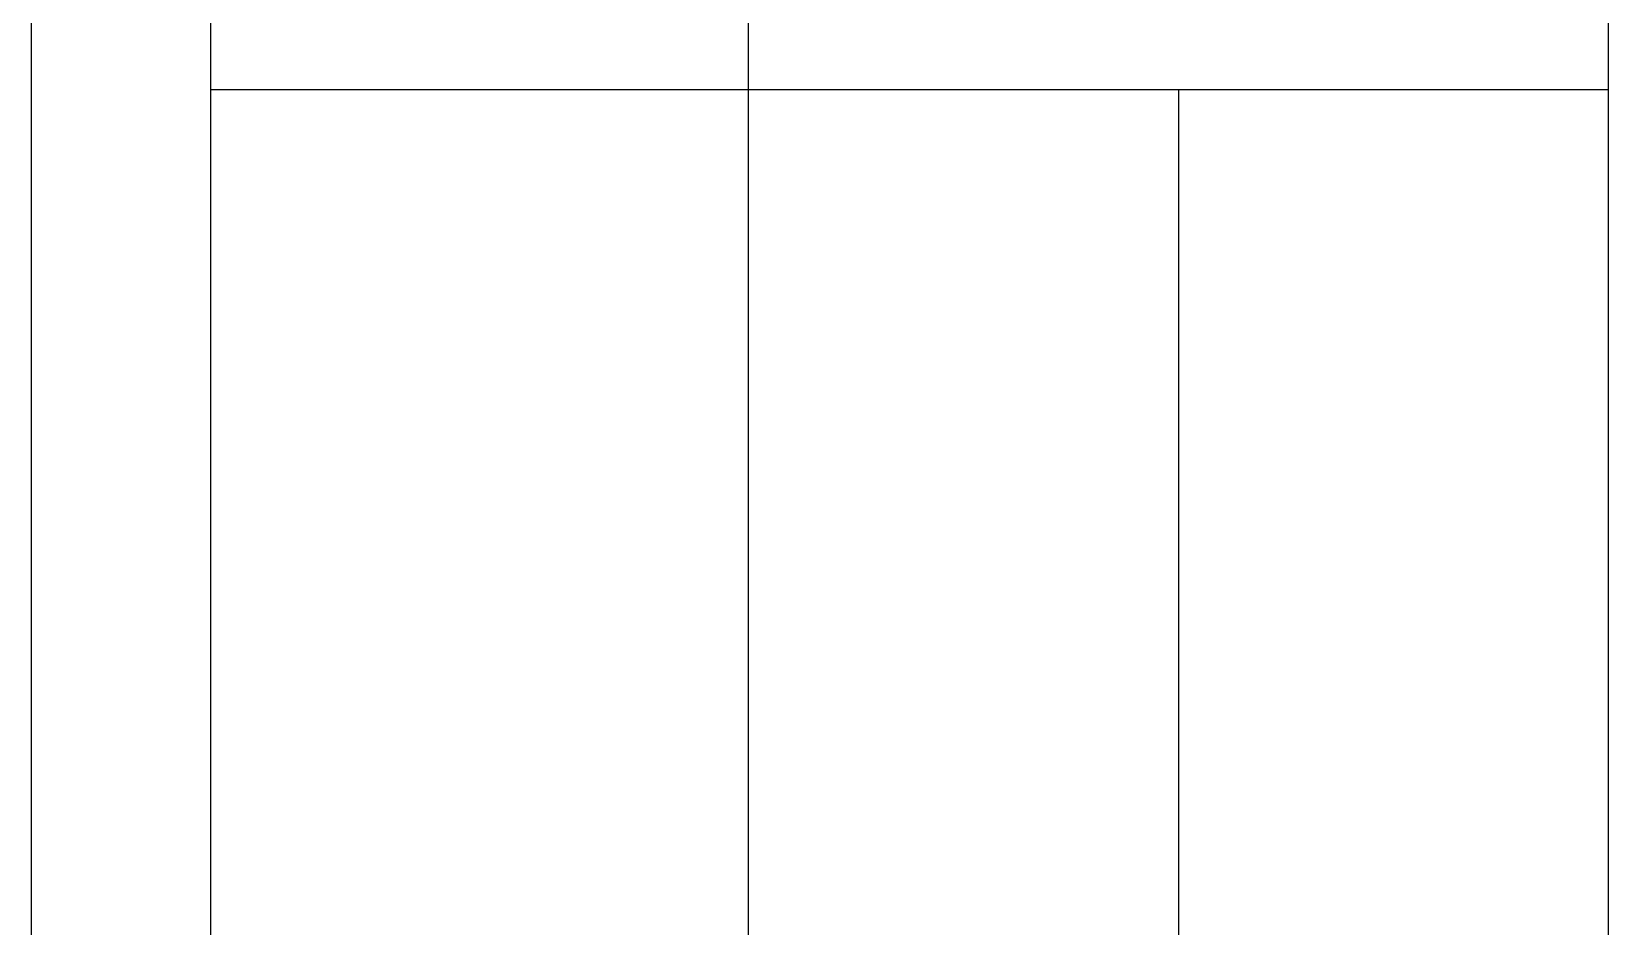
# Model space of a CAD drawing. Extents: x 17.6 to 52.5, y 0.2 to 49.5.
# Drawn here: x 17.64 to 22.81, y 37.92 to 40.85 of the extents above; entities that cross this region are included whole.
import ezdxf

# ---------------------------------------------------------------- set-up
doc = ezdxf.new("R2010")
doc.units = 0
doc.layers.get('0').update_dxf_attribs({"linetype": 'CONTINUOUS'})

msp = doc.modelspace()

# ---------------------------------------------------------------- linework, layer by layer
at = {"color": 7}
for points in [[(17.6437, 0.1546), (17.6437, 49.4628)], [(18.2307, 0.7416), (18.2307, 48.8758)], [(19.9917, 48.8758), (19.9917, 25.3957)], [(22.8094, 25.3957), (22.8094, 48.8758)], [(18.2307, 40.6578), (22.8094, 40.6578)], [(21.4005, 40.6578), (21.4005, 25.3957)]]:
    msp.add_lwpolyline(points, dxfattribs=at)
at = {"color": 5, "const_width": 0.0000000783}
for points in [[(20.2507, 39.8419), (20.5058, 39.8419), (20.5058, 39.8769), (20.4695, 39.8769), (20.4929, 39.8963), (20.5069, 39.9207), (20.5116, 39.95), (20.5106, 39.9635), (20.5079, 39.9762), (20.5033, 39.9882), (20.4972, 39.9988), (20.4899, 40.0075), (20.4815, 40.0142), (20.472, 40.0194), (20.4614, 40.0235), (20.4496, 40.0263), (20.4396, 40.0275), (20.4256, 40.0283), (20.4075, 40.0285), (20.2507, 40.0285), (20.2507, 39.9896), (20.4059, 39.9896), (20.422, 39.9891), (20.4352, 39.9876), (20.4454, 39.985), (20.4535, 39.9812), (20.4605, 39.9759), (20.4663, 39.9689), (20.4706, 39.9608), (20.4732, 39.9517), (20.4741, 39.9418), (20.4721, 39.926), (20.4663, 39.9117), (20.4566, 39.8989), (20.4414, 39.8888), (20.4192, 39.8828), (20.39, 39.8808), (20.2507, 39.8808), (20.2507, 39.8419)], [(20.3782, 39.5811), (20.4214, 39.5851), (20.4564, 39.5969), (20.4832, 39.6166), (20.499, 39.6378), (20.5084, 39.6619), (20.5116, 39.6888), (20.5077, 39.7185), (20.4962, 39.7443), (20.4771, 39.7662), (20.4512, 39.7829), (20.4194, 39.7929), (20.3818, 39.7963), (20.3513, 39.7948), (20.3255, 39.7904), (20.3044, 39.783), (20.2869, 39.7728), (20.2723, 39.7599), (20.2605, 39.7443), (20.2518, 39.7268), (20.2466, 39.7083), (20.2449, 39.6888), (20.2487, 39.6587), (20.2602, 39.6327), (20.2792, 39.6109), (20.3055, 39.5944), (20.3385, 39.5844), (20.3782, 39.5811)], [(20.3782, 39.6211), (20.3483, 39.6233), (20.3238, 39.6297), (20.3048, 39.6404), (20.2913, 39.6543), (20.2832, 39.6705), (20.2805, 39.6888), (20.2832, 39.7071), (20.2913, 39.7231), (20.305, 39.737), (20.3241, 39.7477), (20.3491, 39.7541), (20.3797, 39.7563), (20.4087, 39.7541), (20.4326, 39.7477), (20.4514, 39.7369), (20.4649, 39.723), (20.4731, 39.7069), (20.4758, 39.6888), (20.4731, 39.6705), (20.465, 39.6543), (20.4515, 39.6404), (20.4326, 39.6297), (20.4082, 39.6233), (20.3782, 39.6211)], [(20.6048, 39.696), (20.6048, 39.747), (20.5375, 39.6994), (20.5375, 39.6672), (20.6048, 39.696)], [(20.2507, 39.3537), (20.2857, 39.3537), (20.4722, 39.4998), (20.4714, 39.4839), (20.4709, 39.4693), (20.4707, 39.4559), (20.4707, 39.3623), (20.5058, 39.3623), (20.5058, 39.55), (20.4772, 39.55), (20.3153, 39.4257), (20.2857, 39.4017), (20.2869, 39.4188), (20.2877, 39.4351), (20.2879, 39.4508), (20.2879, 39.5569), (20.2507, 39.5569), (20.2507, 39.3537)], [(21.6453, 39.4286), (21.6453, 39.3897), (21.9209, 39.3897), (21.911, 39.3794), (21.901, 39.3671), (21.8911, 39.3529), (21.882, 39.3382), (21.8746, 39.3245), (21.8688, 39.3119), (21.9106, 39.3119), (21.9227, 39.3327), (21.9365, 39.3518), (21.9519, 39.369), (21.9679, 39.3837), (21.9836, 39.3952), (21.999, 39.4036), (21.999, 39.4286), (21.6453, 39.4286)], [(20.2507, 39.275), (20.6029, 39.275), (20.6029, 39.3139), (20.2507, 39.3139), (20.2507, 39.275)], [(20.2821, 39.1794), (20.2699, 39.1652), (20.2602, 39.1513), (20.2533, 39.1378), (20.2486, 39.1241), (20.2458, 39.1098), (20.2449, 39.0949), (20.2472, 39.0716), (20.254, 39.0522), (20.2654, 39.0367), (20.2804, 39.0254), (20.2979, 39.0186), (20.3179, 39.0164), (20.3301, 39.0172), (20.3415, 39.0198), (20.3522, 39.024), (20.3618, 39.0297), (20.3701, 39.0364), (20.377, 39.0442), (20.3828, 39.0528), (20.3875, 39.0621), (20.3912, 39.0722), (20.3934, 39.0811), (20.3956, 39.0926), (20.3977, 39.1067), (20.4021, 39.1354), (20.4071, 39.1585), (20.4126, 39.1762), (20.4178, 39.1763), (20.4216, 39.1763), (20.4239, 39.1764), (20.4398, 39.1751), (20.4522, 39.1715), (20.4611, 39.1653), (20.4693, 39.1538), (20.4741, 39.139), (20.4758, 39.121), (20.4746, 39.1043), (20.471, 39.0908), (20.4651, 39.0805), (20.4561, 39.0725), (20.4435, 39.0661), (20.4272, 39.0611), (20.433, 39.0231), (20.4499, 39.0273), (20.4646, 39.033), (20.4769, 39.0402), (20.4871, 39.0493), (20.4957, 39.0607), (20.5026, 39.0745), (20.5076, 39.0903), (20.5106, 39.1077), (20.5116, 39.1266), (20.5107, 39.145), (20.5082, 39.1609), (20.5039, 39.1744), (20.4983, 39.1856), (20.4919, 39.1946), (20.4845, 39.2015), (20.4761, 39.2066), (20.4663, 39.2107), (20.4551, 39.2136), (20.4458, 39.2146), (20.4325, 39.2153), (20.4152, 39.2155), (20.3576, 39.2155), (20.3223, 39.2158), (20.2969, 39.2166), (20.2813, 39.218), (20.2708, 39.2202), (20.2606, 39.2235), (20.2507, 39.2278), (20.2507, 39.1872), (20.2601, 39.1836), (20.2706, 39.181), (20.2821, 39.1794)], [(21.6946, 39.1806), (21.6946, 39.225), (21.6453, 39.225), (21.6453, 39.1806), (21.6946, 39.1806)], [(21.8512, 39.1806), (21.9005, 39.1806), (21.9005, 39.225), (21.8512, 39.225), (21.8512, 39.1806)], [(20.3787, 39.1762), (20.3726, 39.1597), (20.3672, 39.1385), (20.3624, 39.1126), (20.3597, 39.0981), (20.3568, 39.0868), (20.3537, 39.0786), (20.35, 39.0725), (20.3453, 39.0674), (20.3397, 39.0633), (20.3333, 39.0603), (20.3264, 39.0585), (20.3191, 39.0579), (20.3082, 39.0592), (20.2986, 39.0631), (20.2903, 39.0697), (20.2839, 39.0787), (20.28, 39.0902), (20.2788, 39.1042), (20.28, 39.1186), (20.2836, 39.1319), (20.2897, 39.1442), (20.2979, 39.1548), (20.3079, 39.1634), (20.3196, 39.1699), (20.3309, 39.1734), (20.3453, 39.1755), (20.3629, 39.1762), (20.3787, 39.1762)], [(21.6453, 39.0593), (21.6453, 39.0204), (21.9209, 39.0204), (21.911, 39.0101), (21.901, 38.9978), (21.8911, 38.9835), (21.882, 38.9689), (21.8746, 38.9552), (21.8688, 38.9426), (21.9106, 38.9426), (21.9227, 38.9634), (21.9365, 38.9825), (21.9519, 38.9997), (21.9679, 39.0144), (21.9836, 39.0259), (21.999, 39.0343), (21.999, 39.0593), (21.6453, 39.0593)], [(20.3741, 38.9409), (20.3624, 38.9829), (20.3271, 38.9717), (20.2979, 38.9559), (20.2748, 38.9354), (20.2581, 38.9109), (20.248, 38.8829), (20.2447, 38.8516), (20.2472, 38.8196), (20.255, 38.7918), (20.2678, 38.7683), (20.2856, 38.7486), (20.308, 38.7323), (20.335, 38.7194), (20.365, 38.7101), (20.3965, 38.7045), (20.4294, 38.7026), (20.4645, 38.7047), (20.4965, 38.711), (20.5254, 38.7215), (20.5505, 38.7359), (20.5712, 38.7539), (20.5876, 38.7754), (20.5994, 38.7994), (20.6065, 38.8251), (20.6089, 38.8523), (20.6059, 38.8823), (20.5969, 38.909), (20.582, 38.9323), (20.5616, 38.9517), (20.5364, 38.9668), (20.5063, 38.9774), (20.4955, 38.9361), (20.5188, 38.9277), (20.5374, 38.917), (20.5514, 38.9041), (20.5612, 38.889), (20.567, 38.8714), (20.569, 38.8514), (20.5668, 38.8284), (20.5603, 38.808), (20.5495, 38.7903), (20.5351, 38.7756), (20.5177, 38.7641), (20.4973, 38.7558), (20.4752, 38.7503), (20.4526, 38.747), (20.4296, 38.7459), (20.401, 38.7472), (20.3748, 38.7511), (20.3512, 38.7577), (20.3307, 38.767), (20.314, 38.7792), (20.3011, 38.7943), (20.2919, 38.8113), (20.2864, 38.8293), (20.2845, 38.8481), (20.287, 38.8704), (20.2946, 38.8903), (20.3071, 38.9078), (20.3246, 38.9224), (20.3469, 38.9334), (20.3741, 38.9409)], [(20.2507, 38.5978), (20.2999, 38.5978), (20.2999, 38.6421), (20.2507, 38.6421), (20.2507, 38.5978)], [(20.2507, 38.2719), (20.6029, 38.2719), (20.6029, 38.3811), (20.6023, 38.4038), (20.6006, 38.4226), (20.5978, 38.4375), (20.5919, 38.4548), (20.5835, 38.4703), (20.5726, 38.484), (20.5554, 38.4993), (20.5354, 38.5118), (20.5124, 38.5215), (20.4868, 38.5284), (20.4589, 38.5326), (20.4287, 38.534), (20.4029, 38.533), (20.3792, 38.5302), (20.3576, 38.5255), (20.3381, 38.5194), (20.321, 38.5122), (20.3063, 38.5039), (20.2937, 38.4949), (20.2831, 38.4852), (20.2743, 38.4751), (20.2672, 38.4639), (20.2613, 38.4513), (20.2567, 38.4372), (20.2533, 38.4217), (20.2513, 38.4047), (20.2507, 38.3863), (20.2507, 38.2719)], [(20.2922, 38.3815), (20.2929, 38.4009), (20.2951, 38.4173), (20.2987, 38.4307), (20.3036, 38.4418), (20.3097, 38.4513), (20.317, 38.4592), (20.3293, 38.4684), (20.3441, 38.4761), (20.3615, 38.4824), (20.3815, 38.487), (20.4041, 38.4898), (20.4294, 38.4907), (20.4634, 38.4889), (20.4917, 38.4835), (20.5143, 38.4744), (20.5319, 38.4627), (20.5452, 38.4495), (20.5541, 38.4347), (20.5581, 38.4212), (20.5605, 38.4031), (20.5613, 38.3805), (20.5613, 38.3139), (20.2922, 38.3139), (20.2922, 38.3815)]]:
    msp.add_lwpolyline(points, dxfattribs=at)
at = {"color": 7, "const_width": 0.0000000783}
for points in [[(21.0055, 39.6144), (21.0055, 39.6554), (20.9644, 39.6554), (20.9644, 39.6144), (21.0055, 39.6144)], [(21.136, 39.6144), (21.177, 39.6144), (21.177, 39.6554), (21.136, 39.6554), (21.136, 39.6144)], [(21.0707, 39.3629), (21.1067, 39.3665), (21.1359, 39.3775), (21.1582, 39.3957), (21.1713, 39.4154), (21.1792, 39.4376), (21.1818, 39.4626), (21.1786, 39.4901), (21.1691, 39.5139), (21.1531, 39.5343), (21.1315, 39.5497), (21.1051, 39.559), (21.0737, 39.5621), (21.0483, 39.5607), (21.0268, 39.5566), (21.0092, 39.5498), (20.9946, 39.5403), (20.9825, 39.5284), (20.9726, 39.514), (20.9654, 39.4978), (20.9611, 39.4807), (20.9596, 39.4626), (20.9628, 39.4347), (20.9723, 39.4107), (20.9882, 39.3904), (21.0101, 39.3751), (21.0376, 39.366), (21.0707, 39.3629)], [(21.0707, 39.3999), (21.0458, 39.4019), (21.0254, 39.4079), (21.0096, 39.4178), (20.9983, 39.4307), (20.9915, 39.4456), (20.9892, 39.4626), (20.9915, 39.4795), (20.9983, 39.4944), (21.0097, 39.5072), (21.0257, 39.5171), (21.0464, 39.5231), (21.0719, 39.5251), (21.0961, 39.5231), (21.116, 39.5171), (21.1317, 39.5071), (21.143, 39.4942), (21.1497, 39.4794), (21.152, 39.4626), (21.1498, 39.4456), (21.143, 39.4307), (21.1318, 39.4178), (21.116, 39.4079), (21.0957, 39.4019), (21.0707, 39.3999)], [(20.9644, 39.2862), (20.9912, 39.2862), (20.9737, 39.2706), (20.9631, 39.2508), (20.9596, 39.2268), (20.9612, 39.2103), (20.9658, 39.1947), (20.9736, 39.18), (20.9842, 39.1669), (20.9972, 39.1559), (21.0128, 39.147), (21.0303, 39.1405), (21.0496, 39.1366), (21.0705, 39.1353), (21.0911, 39.1364), (21.1103, 39.14), (21.1283, 39.1459), (21.1442, 39.1541), (21.1575, 39.1647), (21.168, 39.1777), (21.1757, 39.1924), (21.1803, 39.2082), (21.1818, 39.2252), (21.1809, 39.2375), (21.1782, 39.2489), (21.1737, 39.2594), (21.1678, 39.2688), (21.1607, 39.2769), (21.1526, 39.2838), (21.2579, 39.2838), (21.2579, 39.3197), (20.9644, 39.3197), (20.9644, 39.2862)], [(21.0705, 39.1723), (21.0456, 39.1742), (21.0252, 39.18), (21.0095, 39.1895), (20.9982, 39.2017), (20.9915, 39.2152), (20.9892, 39.2302), (20.9914, 39.2451), (20.9978, 39.2585), (21.0086, 39.2703), (21.0237, 39.2795), (21.0434, 39.285), (21.0675, 39.2868), (21.094, 39.285), (21.1154, 39.2793), (21.1316, 39.27), (21.1429, 39.2579), (21.1497, 39.2441), (21.152, 39.2286), (21.1498, 39.2134), (21.1433, 39.2), (21.1324, 39.1884), (21.1168, 39.1795), (21.0962, 39.1741), (21.0705, 39.1723)], [(22.3952, 39.2266), (22.3952, 39.2676), (22.3542, 39.2676), (22.3542, 39.2266), (22.3952, 39.2266)], [(22.5258, 39.2266), (22.5668, 39.2266), (22.5668, 39.2676), (22.5258, 39.2676), (22.5258, 39.2266)], [(22.3804, 39.1273), (22.3702, 39.1141), (22.3622, 39.1012), (22.3564, 39.0887), (22.3525, 39.0761), (22.3502, 39.0628), (22.3494, 39.049), (22.3513, 39.0274), (22.357, 39.0095), (22.3665, 38.9951), (22.379, 38.9847), (22.3935, 38.9784), (22.4102, 38.9763), (22.4203, 38.9771), (22.4299, 38.9795), (22.4388, 38.9834), (22.4468, 38.9886), (22.4537, 38.9948), (22.4595, 39.002), (22.4643, 39.01), (22.4682, 39.0187), (22.4713, 39.028), (22.4731, 39.0362), (22.4749, 39.0469), (22.4767, 39.06), (22.4804, 39.0865), (22.4845, 39.1079), (22.4891, 39.1243), (22.4935, 39.1244), (22.4966, 39.1244), (22.4985, 39.1245), (22.5118, 39.1233), (22.5221, 39.1199), (22.5296, 39.1142), (22.5363, 39.1035), (22.5404, 39.0899), (22.5418, 39.0732), (22.5408, 39.0577), (22.5378, 39.0452), (22.5329, 39.0357), (22.5254, 39.0283), (22.5149, 39.0223), (22.5013, 39.0177), (22.5061, 38.9825), (22.5203, 38.9864), (22.5324, 38.9917), (22.5427, 38.9983), (22.5512, 39.0068), (22.5584, 39.0174), (22.5641, 39.0302), (22.5683, 39.0448), (22.5708, 39.0609), (22.5716, 39.0784), (22.5709, 39.0954), (22.5688, 39.1102), (22.5652, 39.1227), (22.5606, 39.133), (22.5552, 39.1413), (22.5491, 39.1477), (22.542, 39.1525), (22.5339, 39.1562), (22.5246, 39.1589), (22.5168, 39.1599), (22.5057, 39.1605), (22.4913, 39.1607), (22.4433, 39.1607), (22.4139, 39.1609), (22.3927, 39.1617), (22.3797, 39.163), (22.371, 39.165), (22.3624, 39.1681), (22.3542, 39.1721), (22.3542, 39.1345), (22.3621, 39.1312), (22.3708, 39.1288), (22.3804, 39.1273)], [(20.9906, 39.059), (20.9804, 39.0458), (20.9724, 39.033), (20.9666, 39.0204), (20.9627, 39.0078), (20.9604, 38.9946), (20.9596, 38.9807), (20.9615, 38.9591), (20.9672, 38.9412), (20.9767, 38.9269), (20.9892, 38.9164), (21.0038, 38.9101), (21.0205, 38.908), (21.0306, 38.9088), (21.0401, 38.9112), (21.049, 38.9151), (21.057, 38.9204), (21.0639, 38.9266), (21.0697, 38.9338), (21.0745, 38.9418), (21.0784, 38.9504), (21.0815, 38.9597), (21.0834, 38.968), (21.0852, 38.9786), (21.0869, 38.9917), (21.0906, 39.0183), (21.0948, 39.0397), (21.0994, 39.056), (21.1037, 39.0561), (21.1068, 39.0562), (21.1088, 39.0562), (21.122, 39.055), (21.1323, 39.0516), (21.1398, 39.046), (21.1466, 39.0353), (21.1506, 39.0216), (21.152, 39.0049), (21.151, 38.9895), (21.148, 38.9769), (21.1431, 38.9674), (21.1356, 38.96), (21.1251, 38.954), (21.1116, 38.9495), (21.1164, 38.9142), (21.1305, 38.9181), (21.1427, 38.9234), (21.1529, 38.9301), (21.1615, 38.9385), (21.1686, 38.9491), (21.1743, 38.9619), (21.1785, 38.9765), (21.181, 38.9926), (21.1818, 39.0101), (21.1811, 39.0272), (21.179, 39.0419), (21.1754, 39.0544), (21.1708, 39.0647), (21.1654, 39.0731), (21.1593, 39.0794), (21.1523, 39.0842), (21.1441, 39.0879), (21.1348, 39.0906), (21.127, 39.0916), (21.1159, 39.0922), (21.1016, 39.0924), (21.0535, 39.0924), (21.0241, 39.0927), (21.0029, 39.0934), (20.9899, 39.0947), (20.9812, 39.0968), (20.9727, 39.0998), (20.9644, 39.1038), (20.9644, 39.0662), (20.9723, 39.0629), (20.9811, 39.0605), (20.9906, 39.059)], [(22.4609, 39.1243), (22.4558, 39.109), (22.4513, 39.0894), (22.4473, 39.0654), (22.4451, 39.052), (22.4426, 39.0415), (22.4401, 39.034), (22.437, 39.0283), (22.4331, 39.0235), (22.4284, 39.0197), (22.423, 39.017), (22.4173, 39.0153), (22.4112, 39.0147), (22.4022, 39.016), (22.3942, 39.0196), (22.3872, 39.0257), (22.3819, 39.034), (22.3787, 39.0447), (22.3776, 39.0576), (22.3786, 39.071), (22.3817, 39.0833), (22.3867, 39.0946), (22.3935, 39.1045), (22.4018, 39.1124), (22.4116, 39.1184), (22.4211, 39.1217), (22.4331, 39.1236), (22.4477, 39.1243), (22.4609, 39.1243)], [(21.0711, 39.056), (21.0661, 39.0407), (21.0615, 39.0211), (21.0575, 38.9971), (21.0553, 38.9838), (21.0529, 38.9733), (21.0503, 38.9657), (21.0472, 38.96), (21.0433, 38.9553), (21.0386, 38.9515), (21.0333, 38.9487), (21.0276, 38.947), (21.0215, 38.9465), (21.0124, 38.9477), (21.0044, 38.9513), (20.9974, 38.9574), (20.9921, 38.9658), (20.9889, 38.9764), (20.9878, 38.9893), (20.9889, 39.0027), (20.9919, 39.015), (20.9969, 39.0264), (21.0038, 39.0362), (21.0121, 39.0441), (21.0219, 39.0502), (21.0313, 39.0534), (21.0433, 39.0553), (21.0579, 39.056), (21.0711, 39.056)], [(22.3542, 38.8966), (22.6477, 38.8966), (22.6477, 38.9327), (22.3542, 38.9327), (22.3542, 38.8966)], [(20.9126, 38.7901), (20.911, 38.7968), (20.9101, 38.8025), (20.9098, 38.8071), (20.9106, 38.8138), (20.913, 38.8193), (20.9171, 38.8235), (20.9244, 38.8265), (20.9366, 38.8283), (20.9536, 38.8289), (21.177, 38.8289), (21.177, 38.865), (20.9528, 38.865), (20.9293, 38.8639), (20.9111, 38.8604), (20.8981, 38.8548), (20.887, 38.8442), (20.8804, 38.8298), (20.8781, 38.8115), (20.8785, 38.8019), (20.8798, 38.7925), (20.8819, 38.7833), (20.9126, 38.7901)], [(21.2161, 38.8289), (21.2579, 38.8289), (21.2579, 38.865), (21.2161, 38.865), (21.2161, 38.8289)], [(22.3804, 38.8081), (22.3702, 38.7949), (22.3622, 38.7821), (22.3564, 38.7696), (22.3525, 38.7569), (22.3502, 38.7437), (22.3494, 38.7298), (22.3513, 38.7083), (22.357, 38.6903), (22.3665, 38.676), (22.379, 38.6655), (22.3935, 38.6593), (22.4102, 38.6572), (22.4203, 38.658), (22.4299, 38.6603), (22.4388, 38.6643), (22.4468, 38.6695), (22.4537, 38.6757), (22.4595, 38.6829), (22.4643, 38.6909), (22.4682, 38.6995), (22.4713, 38.7088), (22.4731, 38.7171), (22.4749, 38.7278), (22.4767, 38.7409), (22.4804, 38.7674), (22.4845, 38.7888), (22.4891, 38.8051), (22.4935, 38.8052), (22.4966, 38.8053), (22.4985, 38.8053), (22.5118, 38.8042), (22.5221, 38.8008), (22.5296, 38.7951), (22.5363, 38.7844), (22.5404, 38.7707), (22.5418, 38.7541), (22.5408, 38.7386), (22.5378, 38.7261), (22.5329, 38.7165), (22.5254, 38.7092), (22.5149, 38.7032), (22.5013, 38.6986), (22.5061, 38.6634), (22.5203, 38.6673), (22.5324, 38.6725), (22.5427, 38.6792), (22.5512, 38.6876), (22.5584, 38.6982), (22.5641, 38.711), (22.5683, 38.7256), (22.5708, 38.7417), (22.5716, 38.7593), (22.5709, 38.7763), (22.5688, 38.791), (22.5652, 38.8035), (22.5606, 38.8139), (22.5552, 38.8222), (22.5491, 38.8285), (22.542, 38.8334), (22.5339, 38.8371), (22.5246, 38.8398), (22.5168, 38.8408), (22.5057, 38.8414), (22.4913, 38.8416), (22.4433, 38.8416), (22.4139, 38.8418), (22.3927, 38.8426), (22.3797, 38.8439), (22.371, 38.8459), (22.3624, 38.8489), (22.3542, 38.853), (22.3542, 38.8153), (22.3621, 38.812), (22.3708, 38.8096), (22.3804, 38.8081)], [(22.4609, 38.8051), (22.4558, 38.7899), (22.4513, 38.7702), (22.4473, 38.7463), (22.4451, 38.7329), (22.4426, 38.7224), (22.4401, 38.7148), (22.437, 38.7092), (22.4331, 38.7044), (22.4284, 38.7006), (22.423, 38.6978), (22.4173, 38.6962), (22.4112, 38.6956), (22.4022, 38.6968), (22.3942, 38.7005), (22.3872, 38.7065), (22.3819, 38.7149), (22.3787, 38.7256), (22.3776, 38.7385), (22.3786, 38.7518), (22.3817, 38.7642), (22.3867, 38.7755), (22.3935, 38.7853), (22.4018, 38.7933), (22.4116, 38.7993), (22.4211, 38.8025), (22.4331, 38.8045), (22.4477, 38.8051), (22.4609, 38.8051)], [(20.9644, 38.7405), (20.9956, 38.7405), (20.9756, 38.7219), (20.9636, 38.6994), (20.9596, 38.673), (20.9604, 38.6607), (20.9628, 38.649), (20.9668, 38.6379), (20.972, 38.6279), (20.9781, 38.6198), (20.9849, 38.6136), (20.9928, 38.6089), (21.0017, 38.6052), (21.0117, 38.6025), (21.0201, 38.6013), (21.0313, 38.6006), (21.0453, 38.6003), (21.177, 38.6003), (21.177, 38.6364), (21.0591, 38.6364), (21.0423, 38.6366), (21.0297, 38.6373), (21.0211, 38.6386), (21.0123, 38.6417), (21.0048, 38.6465), (20.9987, 38.653), (20.9942, 38.6609), (20.9915, 38.67), (20.9906, 38.6802), (20.9916, 38.6908), (20.9943, 38.7009), (20.9989, 38.7106), (21.0052, 38.7192), (21.0127, 38.7259), (21.0216, 38.7307), (21.0326, 38.734), (21.0464, 38.736), (21.0631, 38.7367), (21.177, 38.7367), (21.177, 38.7727), (20.9644, 38.7727), (20.9644, 38.7405)], [(22.4321, 38.6031), (22.4275, 38.6386), (22.4048, 38.6327), (22.3857, 38.6228), (22.3701, 38.6088), (22.3586, 38.5917), (22.3517, 38.5721), (22.3494, 38.5501), (22.3525, 38.5229), (22.3621, 38.4995), (22.3779, 38.4799), (22.3997, 38.4652), (22.4269, 38.4563), (22.4597, 38.4534), (22.4817, 38.4546), (22.5018, 38.4584), (22.52, 38.4648), (22.5357, 38.4737), (22.5486, 38.4853), (22.5587, 38.4995), (22.5659, 38.5155), (22.5702, 38.5324), (22.5716, 38.5503), (22.5697, 38.572), (22.5638, 38.5908), (22.5541, 38.6069), (22.5408, 38.6198), (22.5242, 38.6293), (22.5043, 38.6352), (22.4989, 38.6001), (22.512, 38.5959), (22.5228, 38.59), (22.5312, 38.5824), (22.5372, 38.5733), (22.5408, 38.5631), (22.542, 38.5517), (22.5398, 38.5346), (22.5333, 38.5199), (22.5225, 38.5074), (22.5069, 38.498), (22.4863, 38.4923), (22.4607, 38.4904), (22.4347, 38.4922), (22.414, 38.4977), (22.3984, 38.5068), (22.3876, 38.5189), (22.3812, 38.5332), (22.379, 38.5497), (22.3805, 38.563), (22.3848, 38.5748), (22.392, 38.5851), (22.4023, 38.5934), (22.4156, 38.5994), (22.4321, 38.6031)], [(20.9644, 38.4063), (20.9644, 38.3729), (21.2579, 38.3729), (21.2579, 38.4089), (21.1532, 38.4089), (21.1691, 38.4255), (21.1787, 38.445), (21.1818, 38.4672), (21.181, 38.48), (21.1783, 38.4924), (21.1739, 38.5043), (21.1679, 38.5153), (21.1605, 38.5249), (21.1517, 38.5331), (21.1415, 38.5401), (21.13, 38.546), (21.1172, 38.5509), (21.1034, 38.5544), (21.089, 38.5566), (21.0739, 38.5573), (21.0402, 38.5543), (21.0121, 38.5453), (20.9894, 38.5302), (20.9729, 38.511), (20.9629, 38.4894), (20.9596, 38.4654), (20.9631, 38.4421), (20.9736, 38.4224), (20.991, 38.4063), (20.9644, 38.4063)], [(21.0723, 38.4059), (21.0492, 38.4071), (21.0308, 38.4105), (21.0171, 38.4163), (21.0016, 38.429), (20.9923, 38.4444), (20.9892, 38.4624), (20.9915, 38.4774), (20.9984, 38.491), (21.0098, 38.5032), (21.0257, 38.5128), (21.0461, 38.5185), (21.0709, 38.5204), (21.0963, 38.5186), (21.1167, 38.5131), (21.1324, 38.5039), (21.1434, 38.4921), (21.15, 38.4788), (21.1522, 38.464), (21.1499, 38.4489), (21.1431, 38.4353), (21.1317, 38.4231), (21.116, 38.4136), (21.0962, 38.4078), (21.0723, 38.4059)], [(22.4176, 38.245), (22.4233, 38.2806), (22.4101, 38.2838), (22.3991, 38.2894), (22.3904, 38.2973), (22.3841, 38.3077), (22.3803, 38.3204), (22.379, 38.3356), (22.3801, 38.3508), (22.3835, 38.363), (22.3891, 38.3725), (22.3962, 38.3792), (22.4042, 38.3832), (22.4128, 38.3845), (22.4204, 38.3833), (22.4268, 38.3798), (22.4321, 38.3739), (22.4356, 38.3665), (22.4396, 38.3542), (22.4443, 38.337), (22.4506, 38.3133), (22.4564, 38.295), (22.4616, 38.2821), (22.4671, 38.2727), (22.4738, 38.265), (22.4818, 38.2589), (22.4907, 38.2545), (22.5002, 38.2518), (22.5103, 38.251), (22.5196, 38.2517), (22.5284, 38.2538), (22.5367, 38.2575), (22.5443, 38.2623), (22.551, 38.2682), (22.5568, 38.2752), (22.5607, 38.2815), (22.5642, 38.2891), (22.5673, 38.2981), (22.5697, 38.308), (22.5711, 38.3184), (22.5716, 38.3292), (22.5708, 38.3452), (22.5684, 38.3599), (22.5644, 38.3732), (22.559, 38.3847), (22.5525, 38.394), (22.5449, 38.4011), (22.5357, 38.4065), (22.5248, 38.4106), (22.5119, 38.4135), (22.5071, 38.3783), (22.5173, 38.3757), (22.5258, 38.371), (22.5328, 38.3644), (22.5379, 38.3556), (22.5409, 38.3448), (22.542, 38.3318), (22.5411, 38.3169), (22.5383, 38.3051), (22.5338, 38.2964), (22.528, 38.2905), (22.5216, 38.287), (22.5145, 38.2858), (22.51, 38.2863), (22.5058, 38.2877), (22.5019, 38.2902), (22.4983, 38.2937), (22.4951, 38.2983), (22.4923, 38.304), (22.4904, 38.31), (22.4873, 38.3206), (22.4831, 38.3358), (22.4767, 38.3588), (22.4711, 38.3766), (22.4664, 38.3892), (22.4614, 38.3986), (22.4551, 38.4065), (22.4475, 38.4129), (22.4385, 38.4177), (22.4283, 38.4206), (22.4166, 38.4215), (22.4049, 38.4204), (22.3936, 38.4169), (22.3827, 38.411), (22.3729, 38.403), (22.3647, 38.3929), (22.3581, 38.3807), (22.3532, 38.3669), (22.3503, 38.3519), (22.3494, 38.3358), (22.3513, 38.3104), (22.357, 38.2894), (22.3666, 38.2727), (22.3799, 38.2599), (22.3969, 38.2507), (22.4176, 38.245)], [(21.177, 38.2822), (21.177, 38.3182), (20.9644, 38.3182), (20.9644, 38.2822), (21.177, 38.2822)], [(21.2165, 38.2822), (21.2579, 38.2822), (21.2579, 38.3182), (21.2165, 38.3182), (21.2165, 38.2822)], [(20.9644, 37.9905), (21.2579, 37.9905), (21.2579, 38.0916), (21.2574, 38.1126), (21.256, 38.13), (21.2537, 38.1438), (21.2488, 38.1598), (21.2418, 38.1742), (21.2327, 38.1869), (21.2184, 38.2011), (21.2017, 38.2127), (21.1825, 38.2216), (21.1612, 38.228), (21.138, 38.2319), (21.1128, 38.2331), (21.0913, 38.2323), (21.0716, 38.2297), (21.0535, 38.2253), (21.0373, 38.2196), (21.023, 38.213), (21.0108, 38.2053), (21.0003, 38.1969), (20.9914, 38.188), (20.9841, 38.1786), (20.9782, 38.1682), (20.9733, 38.1566), (20.9694, 38.1435), (20.9666, 38.1292), (20.965, 38.1135), (20.9644, 38.0964), (20.9644, 37.9905)], [(20.999, 38.092), (20.9997, 38.11), (21.0015, 38.1251), (21.0045, 38.1375), (21.0085, 38.1478), (21.0136, 38.1566), (21.0197, 38.1639), (21.0299, 38.1724), (21.0423, 38.1796), (21.0568, 38.1854), (21.0735, 38.1897), (21.0923, 38.1922), (21.1134, 38.1931), (21.1417, 38.1914), (21.1653, 38.1864), (21.1841, 38.178), (21.1988, 38.1672), (21.2099, 38.1549), (21.2173, 38.1412), (21.2206, 38.1287), (21.2226, 38.112), (21.2233, 38.091), (21.2233, 38.0293), (20.999, 38.0293), (20.999, 38.092)], [(22.3542, 37.9913), (22.6477, 37.9913), (22.6477, 38.2035), (22.613, 38.2035), (22.613, 38.0301), (22.5232, 38.0301), (22.5232, 38.1925), (22.4887, 38.1925), (22.4887, 38.0301), (22.3888, 38.0301), (22.3888, 38.2103), (22.3542, 38.2103), (22.3542, 37.9913)]]:
    msp.add_lwpolyline(points, dxfattribs=at)

doc.saveas('drawing.dxf')
